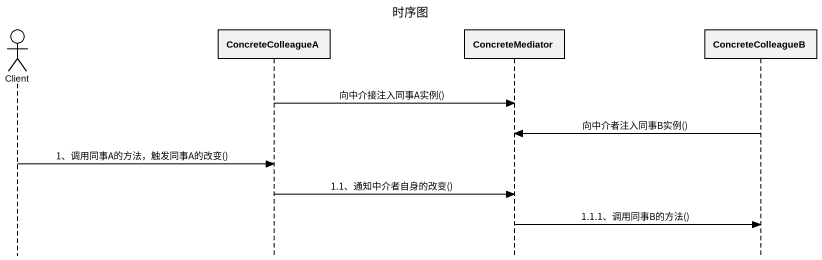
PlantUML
@startuml
title 时序图
hide footbox
actor Client
participant ConcreteColleagueA
participant ConcreteMediator
participant ConcreteColleagueB

ConcreteColleagueA -> ConcreteMediator : 向中介接注入同事A实例()
ConcreteColleagueB -> ConcreteMediator : 向中介者注入同事B实例()
Client -> ConcreteColleagueA : 1、调用同事A的方法，触发同事A的改变()
ConcreteColleagueA -> ConcreteMediator : 1.1、通知中介者自身的改变()
ConcreteMediator -> ConcreteColleagueB : 1.1.1、调用同事B的方法()
@enduml
